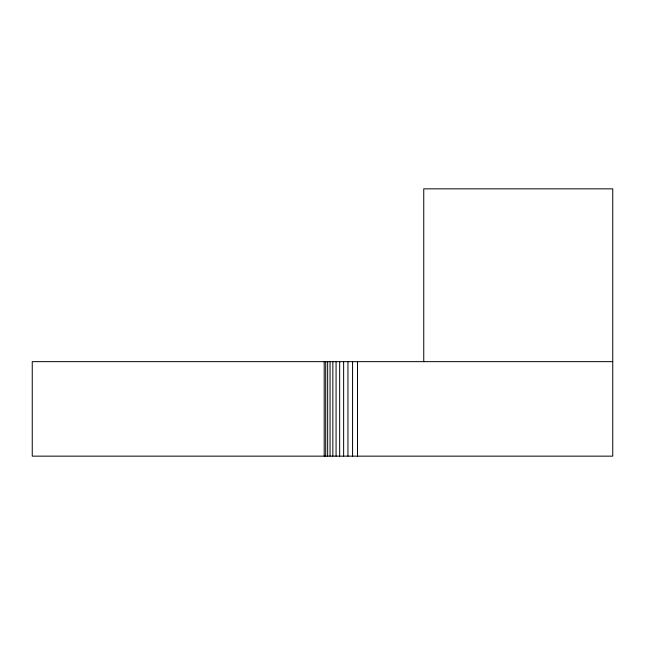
<?xml version="1.0" encoding="UTF-8"?>
<svg xmlns="http://www.w3.org/2000/svg" width="645" height="645" viewBox="0 0 645 645"><rect width="100%" height="100%" fill="white"/><g stroke="black" fill="none" stroke-linecap="round" stroke-linejoin="round"><path stroke-width="0.97" d="M612.75 361.651L32.25 361.651L32.25 456.152L612.75 456.152L612.75 188.848L423.749 188.848L423.749 361.716M357.507 361.651L357.507 456.152M352.573 361.651L352.573 456.152M347.945 361.651L347.945 456.152M343.632 361.651L343.632 456.152M339.665 361.651L339.665 456.152M336.069 361.651L336.069 456.152M332.86 361.651L332.86 456.152M330.055 361.651L330.055 456.152M327.66 361.651L327.66 456.152M325.709 361.651L325.709 456.152M324.193 361.651L324.193 456.152"/></g></svg>
